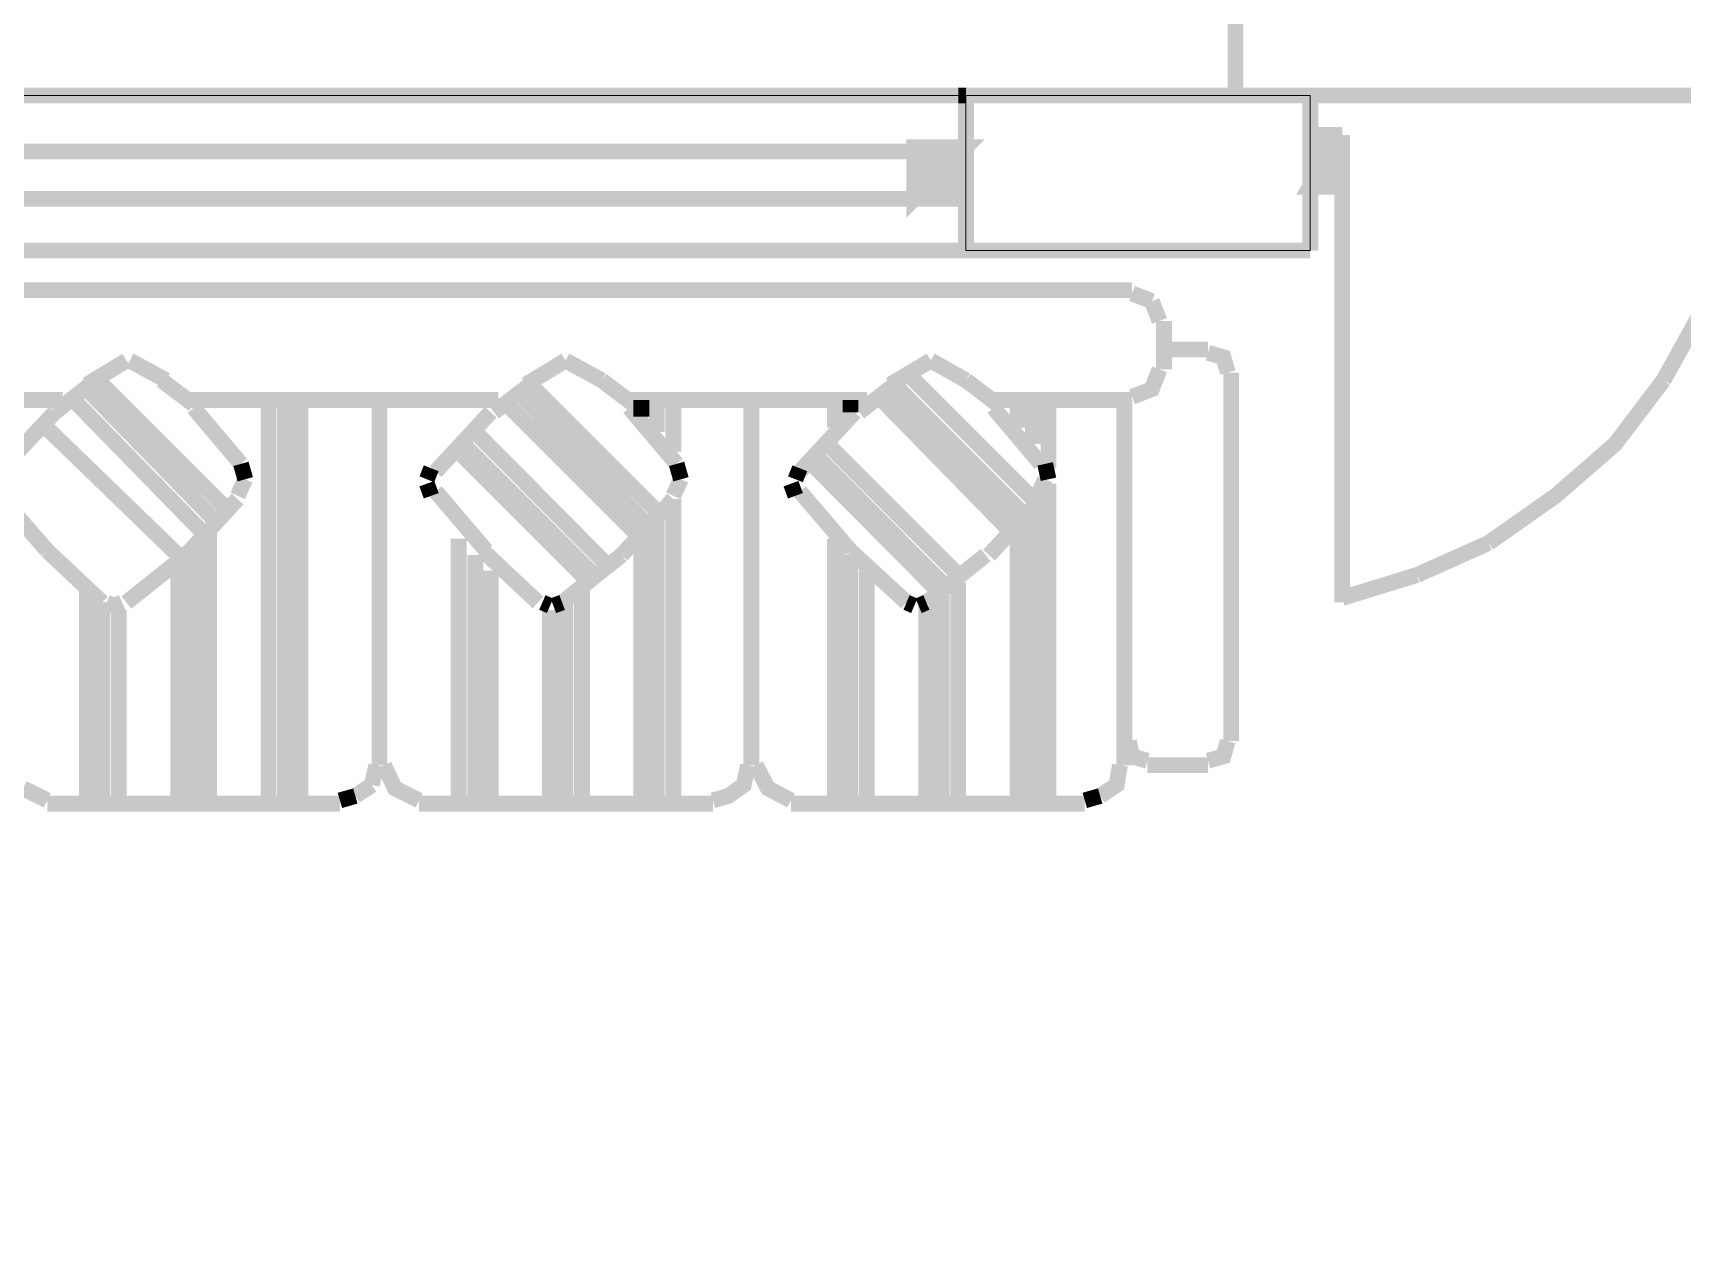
# Model space of a CAD drawing. Header units: inches. Extents: x -524 to 1067, y -71 to 1110.
# Drawn here: x 480.2 to 576.7, y 355.4 to 426.5 of the extents above; entities that cross this region are included whole.
import ezdxf

# ---------------------------------------------------------------- set-up
doc = ezdxf.new("R2010")
doc.units = ezdxf.units.IN
doc.header["$MEASUREMENT"] = 0
doc.layers.add('H', color=7, linetype='Continuous')
doc.layers.add('P', color=7, linetype='Continuous')
doc.layers.add('wall', color=16, linetype='Continuous', lineweight=20)

msp = doc.modelspace()

# ---------------------------------------------------------------- hatches: boundary and pattern name
at = {"layer": 'H', "linetype": 'Continuous'}
for points in [[(531.839, 416.796), (531.839, 419.822), (534.799, 419.822), (534.799, 416.796), (531.839, 416.796)], [(555.016, 417.504), (555.016, 420.464), (556.815, 420.464), (556.815, 417.504), (555.016, 417.504)]]:
    msp.add_hatch(color=256, dxfattribs=at).paths.add_polyline_path(points)

# ---------------------------------------------------------------- linework, layer by layer
at = {"layer": 'P', "const_width": 0.927}
for points in [[(550.57, 422.848), (550.57, 478.212)], [(621.709, 422.848), (435.848, 422.848)], [(463.401, 422.848), (534.799, 422.848), (463.401, 422.848), (477.566, 422.848)], [(486.129, 422.848), (567.246, 422.848)], [(486.837, 422.848), (534.799, 422.848)], [(516.707, 422.848), (486.837, 422.848)], [(486.837, 422.848), (534.799, 422.848)], [(534.799, 422.848), (486.837, 422.848)], [(534.799, 422.848), (525.529, 422.848)], [(534.799, 422.848), (534.347, 422.848)], [(534.799, 413.771), (534.799, 422.848)], [(554.95, 413.771), (554.95, 422.848)], [(534.799, 416.796), (534.799, 419.822), (531.773, 416.796)], [(556.815, 420.53), (554.95, 417.504), (556.815, 417.504)], [(556.815, 420.53), (554.95, 417.504)], [(554.95, 417.504), (554.95, 420.53)], [(554.95, 420.53), (556.815, 420.53)], [(556.815, 417.504), (556.815, 420.53)], [(463.401, 419.563), (533.19, 419.563)], [(534.799, 419.822), (531.773, 416.796), (531.773, 419.822), (534.799, 419.822)], [(533.19, 419.563), (533.19, 416.796)], [(556.815, 418.921), (556.815, 393.167)], [(533.19, 416.796), (463.401, 416.796)], [(531.773, 416.796), (534.799, 416.796)], [(575.615, 406.172), (577.933, 410.358), (579.736, 414.479)], [(444.86, 413.771), (554.95, 413.771)], [(476.405, 411.453), (511.364, 411.453), (544.519, 411.453)], [(545.679, 410.807), (544.519, 411.26)], [(546.128, 409.65), (545.679, 410.807)], [(546.387, 409.65), (546.387, 406.818)], [(546.387, 407.975), (548.964, 407.975)], [(550.121, 406.624), (549.862, 407.526), (548.964, 407.781)], [(485.676, 407.332), (483.358, 405.916)], [(487.994, 406.172), (485.869, 407.332)], [(511.364, 407.332), (509.046, 405.916)], [(513.488, 406.172), (511.364, 407.332)], [(532.741, 407.332), (530.357, 405.916)], [(534.799, 406.172), (532.741, 407.332)], [(544.519, 405.208), (545.679, 405.657), (546.128, 406.818)], [(483.552, 405.916), (481.493, 404.307)], [(491.023, 397.803), (483.103, 405.916)], [(491.665, 398.511), (483.811, 406.365)], [(489.603, 404.755), (487.738, 406.172)], [(509.305, 405.916), (507.181, 404.307)], [(516.966, 398.255), (509.046, 406.172)], [(515.356, 404.755), (513.488, 406.172)], [(530.613, 405.916), (528.554, 404.307)], [(538.274, 398.255), (530.357, 406.172)], [(538.982, 398.963), (531.321, 406.624)], [(536.664, 404.755), (534.799, 406.172)], [(550.315, 406.624), (550.315, 385.057)], [(565.378, 396.646), (569.305, 399.412), (572.783, 402.438), (575.615, 406.172)], [(476.405, 405.015), (481.942, 405.015)], [(490.311, 397.094), (482.395, 405.208)], [(507.436, 405.015), (489.348, 405.015)], [(493.983, 381.386), (493.983, 405.015)], [(494.947, 381.386), (494.947, 405.015)], [(495.848, 381.386), (495.848, 405.015)], [(500.483, 383.641), (500.483, 405.015)], [(515.805, 396.901), (507.695, 405.015)], [(516.258, 397.609), (508.404, 405.657)], [(529.003, 405.015), (514.842, 405.015)], [(515.805, 404.047), (515.805, 405.015)], [(516.707, 403.146), (516.707, 405.015)], [(517.674, 401.989), (517.674, 405.015)], [(522.244, 383.641), (522.244, 405.015)], [(527.138, 403.405), (527.138, 405.015)], [(528.04, 404.307), (528.04, 405.015)], [(537.376, 397.354), (529.456, 405.464)], [(537.566, 397.803), (529.711, 405.657)], [(544.519, 405.015), (536.409, 405.015)], [(537.825, 403.405), (537.825, 405.015)], [(538.726, 402.438), (538.726, 405.015)], [(539.628, 401.022), (539.628, 405.015)], [(544.07, 383.641), (544.07, 405.015)], [(481.493, 404.307), (478.208, 400.828)], [(492.373, 401.281), (489.603, 404.562)], [(506.987, 404.307), (503.768, 400.828)], [(517.868, 401.281), (515.097, 404.562)], [(528.295, 404.307), (525.076, 400.828)], [(539.175, 401.281), (536.409, 404.562)], [(488.895, 395.744), (480.785, 403.598)], [(513.94, 395.229), (505.827, 403.405)], [(512.78, 394.328), (504.67, 402.438)], [(513.232, 394.583), (505.119, 402.697)], [(533.832, 393.875), (525.788, 401.989)], [(534.54, 394.583), (526.43, 402.697)], [(492.629, 400.379), (492.373, 401.281)], [(503.509, 401.022), (503.254, 400.379)], [(518.123, 400.379), (517.868, 401.281)], [(525.076, 401.022), (524.821, 400.379)], [(533.383, 393.62), (525.529, 401.536)], [(539.628, 400.379), (539.434, 401.281)], [(492.18, 399.412), (492.629, 400.379)], [(503.254, 400.12), (503.509, 399.412)], [(517.674, 399.412), (518.123, 400.379)], [(524.561, 400.12), (524.821, 399.412)], [(538.982, 399.412), (539.434, 400.379)], [(539.628, 381.386), (539.628, 400.12)], [(478.015, 399.671), (481.041, 396.193)], [(485.676, 393.167), (489.154, 395.937), (492.18, 399.219)], [(503.768, 399.671), (506.728, 396.193)], [(514.648, 395.937), (517.674, 399.219)], [(517.674, 381.386), (517.674, 399.219)], [(525.076, 399.671), (528.04, 396.193)], [(536.15, 395.937), (539.175, 399.219)], [(538.726, 381.386), (538.726, 398.77)], [(490.505, 381.386), (490.505, 397.354)], [(516.707, 381.386), (516.707, 398.062)], [(537.825, 381.386), (537.825, 397.609)], [(481.041, 396.193), (484.26, 393.167)], [(489.603, 381.386), (489.603, 396.386)], [(505.119, 381.386), (505.119, 396.901)], [(506.535, 396.193), (509.754, 393.167)], [(515.805, 381.386), (515.805, 397.094)], [(527.138, 381.386), (527.138, 396.901)], [(528.04, 396.193), (531.321, 393.167)], [(561.195, 394.777), (565.378, 396.646)], [(488.705, 381.386), (488.705, 395.485)], [(506.086, 381.386), (506.086, 395.937)], [(511.17, 393.167), (514.648, 395.937)], [(528.04, 381.386), (528.04, 395.937)], [(532.482, 393.167), (535.956, 395.937)], [(506.987, 381.386), (506.987, 395.036)], [(529.003, 381.386), (529.003, 395.036)], [(534.347, 381.386), (534.347, 394.328)], [(556.815, 393.426), (561.195, 394.777)], [(483.358, 381.386), (483.358, 393.875)], [(512.331, 381.386), (512.331, 393.875)], [(533.383, 381.386), (533.383, 393.62)], [(484.26, 381.386), (484.26, 393.167)], [(484.519, 393.167), (484.968, 392.974), (485.421, 393.167)], [(485.227, 381.386), (485.227, 392.718)], [(510.013, 393.167), (510.462, 392.974)], [(510.462, 381.386), (510.462, 392.718)], [(510.655, 392.974), (511.17, 393.167)], [(511.364, 381.386), (511.364, 393.167)], [(531.321, 393.167), (531.773, 392.974)], [(532.029, 392.974), (532.482, 393.167)], [(532.482, 381.386), (532.482, 392.974)], [(544.329, 385.057), (544.519, 384.156), (545.42, 383.897)], [(548.964, 383.897), (549.862, 384.156), (550.121, 385.057)], [(500.034, 382.481), (500.294, 383.641)], [(500.743, 383.641), (501.385, 382.287), (502.801, 381.579)], [(519.992, 381.579), (520.893, 381.838), (521.795, 382.481), (522.05, 383.641)], [(522.503, 383.641), (523.211, 382.287), (524.561, 381.579)], [(542.654, 381.838), (543.617, 382.481), (543.811, 383.641)], [(548.964, 383.641), (545.42, 383.641)], [(479.625, 382.287), (481.041, 381.579)], [(498.166, 381.579), (499.067, 381.838)], [(499.067, 381.838), (500.034, 382.481)], [(541.752, 381.579), (542.654, 381.838)], [(481.041, 381.386), (498.166, 381.386)], [(519.992, 381.386), (502.801, 381.386)], [(524.561, 381.386), (533.383, 381.386)], [(541.752, 381.386), (533.383, 381.386)]]:
    msp.add_lwpolyline(points, dxfattribs=at)
at = {"layer": 'wall'}
msp.add_lwpolyline([(619.651, 210.975), (444.86, 210.975), (444.86, 313.466), (435.848, 313.466), (435.848, 373.469), (444.86, 373.469), (444.86, 413.931), (463.401, 413.771), (463.401, 422.848), (534.799, 422.848), (534.799, 413.771), (554.95, 413.771), (554.95, 422.848), (534.799, 422.848)], dxfattribs=at)

doc.saveas('drawing.dxf')
